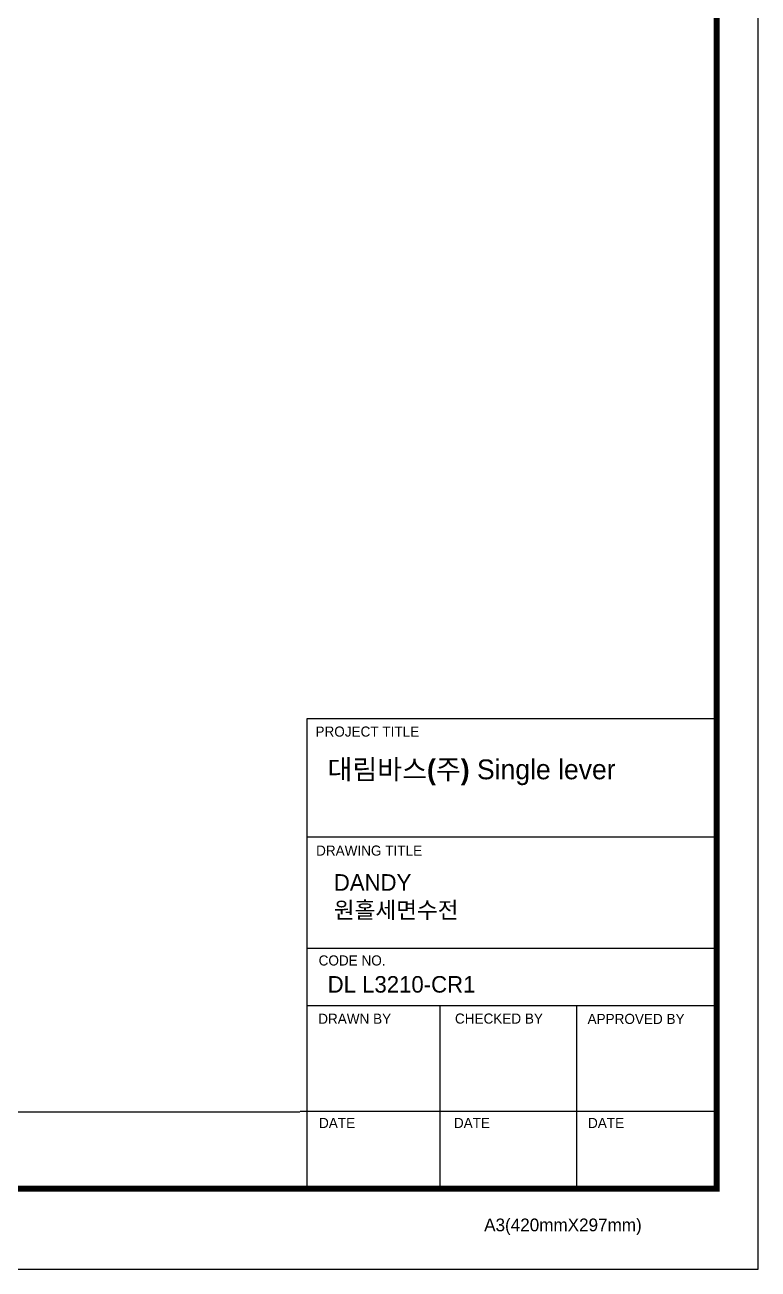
# Model space of a CAD drawing. Extents: x 0 to 790, y 0 to 579.
# Drawn here: x 564 to 789.9, y 0 to 383.6 of the extents above; entities that cross this region are included whole.
import ezdxf

# ---------------------------------------------------------------- set-up
doc = ezdxf.new("R2010")
doc.units = 0
doc.header["$LTSCALE"] = 10
doc.header["$MEASUREMENT"] = 0
doc.layers.get('0').update_dxf_attribs({"linetype": 'CONTINUOUS'})
doc.styles.add('Daelim Dimension', font='')
doc.styles.get('Daelim Dimension').set_extended_font_data('나눔고딕')

msp = doc.modelspace()

# ---------------------------------------------------------------- linework, layer by layer
at = {"color": 5, "lineweight": -3, "ltscale": 40}
for p, q in [((777.1, 169.65), (650.86, 169.65)), ((777.1, 133.17), (650.86, 133.17)), ((777.1, 133.17), (650.86, 133.17)), ((777.1, 98.84), (650.86, 98.84)), ((777.1, 98.84), (650.86, 98.84)), ((777.1, 81.14), (650.86, 81.14)), ((777.1, 81.14), (650.86, 81.14)), ((691.87, 81.14), (691.87, 24.78)), ((733.95, 81.14), (733.95, 24.78)), ((777.1, 48.58), (648.87, 48.58)), ((777.1, 48.58), (651.85, 48.58)), ((777.1, 24.78), (668.91, 24.78))]:
    msp.add_line(p, q, dxfattribs=at)
at = {"color": 5, "lineweight": -3, "ltscale": 0.5}
msp.add_line((650.86, 169.65), (650.86, 24.02), dxfattribs=at)
at = {"color": 5, "lineweight": -3}
msp.add_line((12.7, 48.49), (648.72, 48.49), dxfattribs=at)
at = {"color": 7, "lineweight": -3, "ltscale": 0.5}
msp.add_lwpolyline([(0, 0), (789.88, 0), (789.88, 578.76), (0, 578.76)], close=True, dxfattribs=at)
at = {"color": 5, "linetype": 'ByBlock', "lineweight": -3, "const_width": 1.82}
msp.add_lwpolyline([(12.7, 24.78), (777.1, 24.78), (777.1, 565.32), (12.7, 565.32)], close=True, dxfattribs=at)

# ---------------------------------------------------------------- texts
at = {"color": 5, "lineweight": -3, "ltscale": 40, "style": 'Daelim Dimension'}
for s, height, p in [('PROJECT TITLE', 3.1171, (653.54, 164.16)), ('DRAWING TITLE', 3.1171, (653.73, 127.47)), ('CODE NO.', 3.117, (654.52, 93.6)), ('DRAWN BY', 3.117, (654.39, 75.63)), ('CHECKED BY', 3.117, (696.51, 75.68)), ('APPROVED BY', 3.1171, (737.35, 75.58)), ('DATE', 3.117, (654.64, 43.5)), ('DATE', 3.117, (696.18, 43.5)), ('DATE', 3.117, (737.5, 43.5))]:
    msp.add_text(s, height=height, dxfattribs=at).set_placement(p)
at = {"color": 7, "lineweight": -3, "ltscale": 40, "style": 'Daelim Dimension'}
msp.add_text('A3(420mmX297mm)', height=3.9341, dxfattribs=at).set_placement((705.5, 11.66))
at = {"color": 7, "lineweight": -3, "attachment_point": 1, "style": 'Daelim Dimension'}
for s, insert, char_height, width in [('{\\fPretendard Variable SemiBold|b0|i0|c129|p2;대림바스(주)} Single lever', (657.24, 157.12), 6.1103, 98.2071), (' DANDY\\P 원홀세면수전 ', (657.3, 121.76), 5.101, 85.8447), ('DL L3210-CR1', (657.3, 90.34), 5.101, 85.8447)]:
    msp.add_mtext(s, dxfattribs=dict(at, insert=insert, char_height=char_height, width=width))

doc.saveas('drawing.dxf')
